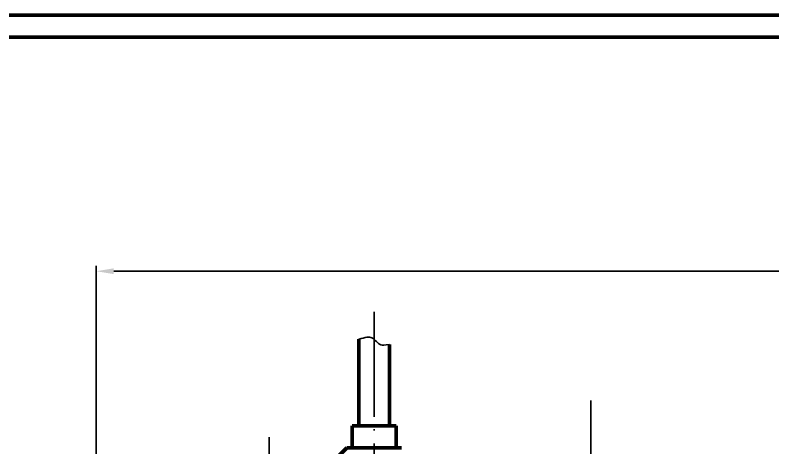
# Model space of a CAD drawing. Header units: millimetres. Extents: x -5427 to 3670, y -5891 to 948.
# Drawn here: x 1284.9 to 1458.1, y 849.5 to 948.5 of the extents above; entities that cross this region are included whole.
import ezdxf

# ---------------------------------------------------------------- set-up
doc = ezdxf.new("R2010")
doc.units = ezdxf.units.MM
doc.header["$MEASUREMENT"] = 0
doc.linetypes.add('ACAD_ISO04W100', pattern=[30, 24, -3, 0, -3])
doc.layers.add('оси', color=1, linetype='ACAD_ISO04W100')
doc.layers.add('Толстые', color=7, linetype='Continuous', lineweight=50)
doc.layers.add('Тонкие', color=140, linetype='Continuous', lineweight=25)
doc.styles.get("Standard").update_dxf_attribs({"font": 'isocpeui.ttf'})
doc.dimstyles.new('ISO-25', dxfattribs={"dimtxt": 4, "dimasz": 4, "dimexe": 1.25, "dimexo": 0, "dimtad": 1, "dimtxsty": 'Standard', "dimcen": 2.5, "dimadec": 0, "dimazin": 0, "dimtfac": 1, "dimtmove": 0, "dimatfit": 3, "dimfxl": 1, "dimarcsym": 0})

# ---------------------------------------------------------------- blocks, each defined once
blk = doc.blocks.new('*D147')
at = {"layer": 'Defpoints', "color": 0, "transparency": 16777216}
for p in [(1690.466516361826, 889.928779320926), (1303.470066520167, 797.8378986526861), (1690.466516361826, 523.8379232044122)]:
    blk.add_point(p, dxfattribs=at)
at = {"layer": 'Тонкие', "color": 0, "lineweight": -2, "transparency": 16777216}
for p, q in [((1303.470066520167, 797.8378986526861), (1303.470066520167, 891.178779320926)), ((1307.470066520167, 889.928779320926), (1686.466516361826, 889.928779320926)), ((1690.466516361826, 523.8379232044122), (1690.466516361826, 891.178779320926))]:
    blk.add_line(p, q, dxfattribs=at)
at = {"layer": 'Тонкие', "color": 0, "transparency": 16777216}
for points in [[(1307.470066520167, 890.5954459875926), (1307.470066520167, 889.2621126542593), (1303.470066520167, 889.928779320926)], [(1686.466516361826, 890.5954459875926), (1686.466516361826, 889.2621126542593), (1690.466516361826, 889.928779320926)]]:
    blk.add_solid(points, dxfattribs=at)
at = {"layer": 'Тонкие', "color": 0, "transparency": 16777216, "insert": (1496.968291440997, 892.5795368966835), "char_height": 4, "attachment_point": 5}
blk.add_mtext('387', dxfattribs=at)

msp = doc.modelspace()

# ---------------------------------------------------------------- linework, layer by layer
at = {"layer": 'оси'}
for p, q in [((1366.969691828892, 880.6546058345577), (1366.969691828892, 720.5807225652009)), ((1416.466517629326, 860.3640485760218), (1416.466517617387, 796.2302185695037)), ((1342.969691828892, 851.9558745045726), (1342.969691828892, 763.838248677521))]:
    msp.add_line(p, q, dxfattribs=at)
at = {"layer": 'Толстые'}
for p, q in [((1986.307515616991, 948.4863431134308), (1146.307515616991, 948.4863431134308)), ((1166.466364742145, 943.4863427873461), (1981.307515616991, 943.4863427873461)), ((1363.469691828892, 854.537925407328), (1363.469691828892, 874.383527183538)), ((1370.469691828884, 854.5379254073279), (1370.469691828888, 873.1808151522074)), ((1361.969691828892, 854.537925407328), (1361.969691828891, 849.537925407328)), ((1361.969691828892, 854.537925407328), (1371.969691828892, 854.537925407328)), ((1371.969691828892, 854.537925407328), (1371.969691828892, 849.537925407328)), ((1360.719691828891, 849.537925407328), (1358.969691828891, 847.7879254073289)), ((1360.719691828891, 849.537925407328), (1373.219691828891, 849.537925407328))]:
    msp.add_line(p, q, dxfattribs=at)
at = {"layer": 'Тонкие'}
msp.add_open_spline([(1363.469691828892, 874.383527183538), (1365.000587692098, 874.8063659385373), (1366.610834507195, 875.2760948763282), (1368.060930187374, 872.8702447160788), (1369.313271037772, 873.0346514890155), (1370.469691828888, 873.1808151522074)], degree=3, knots=[1.247349408323386, 1.247349408323386, 1.247349408323386, 1.247349408323386, 3.726446127673353, 6.282884028347435, 7.651692337305008, 7.651692337305008, 7.651692337305008, 7.651692337305008], dxfattribs=at)

# ---------------------------------------------------------------- dimensions: what is measured, and where the dimension line sits
dim = msp.add_linear_dim(base=(1690.466516361826, 889.928779320926), p1=(1303.470066520167, 797.8378986526861), p2=(1690.466516361826, 523.8379232044122), dimstyle='ISO-25', dxfattribs=at)
dim.commit()
dim.dimension.update_dxf_attribs({"geometry": '*D147', "text_midpoint": (1496.968291440997, 892.5795368966835)})

doc.saveas('drawing.dxf')
